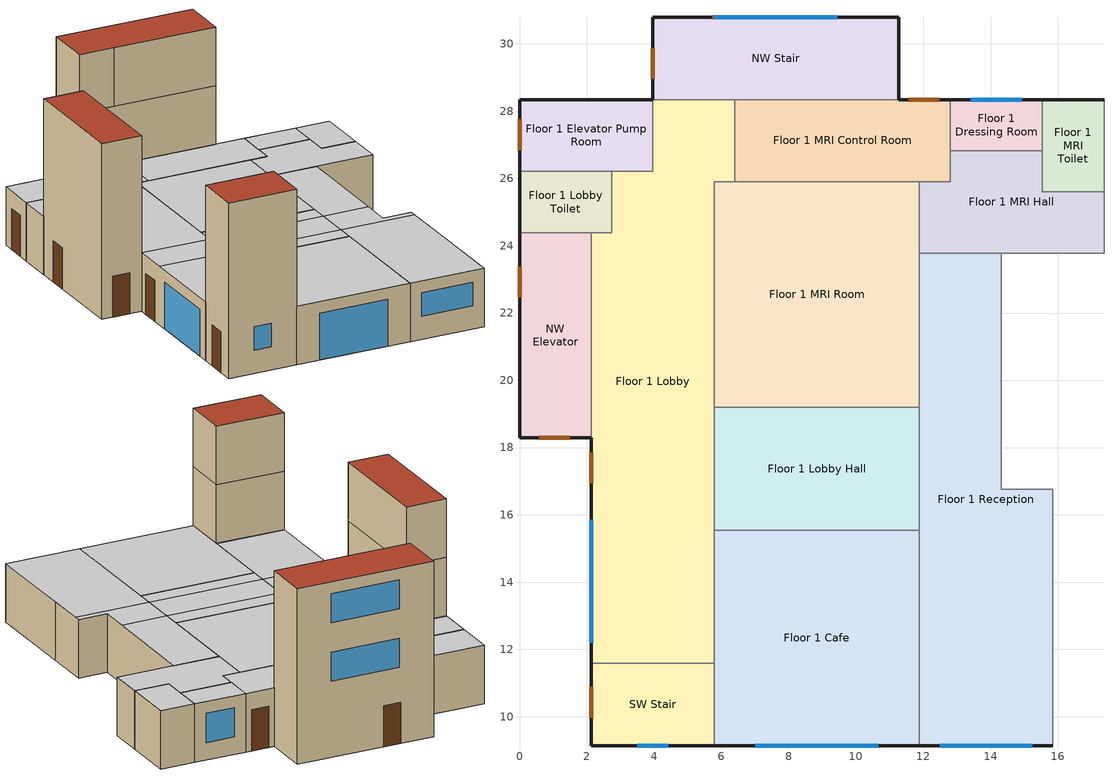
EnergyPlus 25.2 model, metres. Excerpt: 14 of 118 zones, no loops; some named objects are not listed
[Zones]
Floor 1 Cafe
 floor ground (Floor1CafeSlab_Ffactor): 11.89,9.14 5.79,9.14 5.79,15.54 11.89,15.54 z0
 wall outside (nonres_ext_wall_grd): 5.79,9.14 11.89,9.14 z0:3.05
 wall to Floor 1 Lobby Hall (int_wall): 11.89,15.54 5.79,15.54 z0:3.05
 wall to Floor 1 Lobby (int_wall): 5.79,15.54 5.79,11.58 z0:3.05
 wall to Floor 1 Reception (int_wall): 11.89,9.14 11.89,15.54 z0:3.05
 wall to SW Stair (int_wall): 5.79,11.58 5.79,9.14 z0:3.05
 window (NonresWindow_U_0.248_SHGC_South_0.21): 7.01,9.14 10.67,9.14 z0.03:2.46
 ceiling to Floor 2 Reception (int_slab_ceiling): 5.79,9.14 11.89,9.14 11.89,15.54 5.79,15.54 z3.05
Floor 1 Dressing Room
 floor ground (Floor1DressingRoomSlab_Ffactor): 15.54,28.35 15.54,26.82 12.8,26.82 12.8,28.35 z0
 wall outside (nonres_ext_wall_grd): 15.54,28.35 12.8,28.35 z0:3.05
 wall to Floor 1 MRI Toilet (int_wall): 15.54,26.82 15.54,28.35 z0:3.05
 wall to Floor 1 MRI Control Room (int_wall): 12.8,28.35 12.8,26.82 z0:3.05
 wall to Floor 1 MRI Hall (int_wall): 12.8,26.82 15.54,26.82 z0:3.05
 window (NonresWindow_U_0.248_SHGC_North_0.21): 14.94,28.35 13.41,28.35 z0.91:2.44
 ceiling to Floor 2 Work (int_slab_ceiling): 15.54,26.82 15.54,28.35 12.8,28.35 12.8,26.82 z3.05
Floor 1 Elevator Pump Room
 floor ground (Floor1ElevatorPumpRoomSlab_Ffactor): 0,26.21 0,28.35 3.96,28.35 3.96,26.21 z0
 wall outside (nonres_ext_wall_grd): 3.96,28.35 0,28.35 0,26.21 z0:3.05
 wall to Floor 1 Lobby Toilet (int_wall): 0,26.21 2.74,26.21 z0:3.05
 wall to Floor 1 Lobby (int_wall): 2.74,26.21 3.96,26.21 3.96,28.35 z0:3.05
 door (Swinging Door_con): 0,27.76 0,26.84 z0:2.13
 ceiling to Floor 2 Janitor (int_slab_ceiling): 0,26.21 2.74,26.21 2.74,28.35 0,28.35 z3.05
 ceiling to Floor 2 Work (int_slab_ceiling): 3.96,28.35 2.74,28.35 2.74,26.21 3.96,26.21 z3.05
Floor 1 Lobby
 floor ground (Floor1LobbySlab_Ffactor): 5.79,11.58 2.13,11.58 2.13,24.38 2.74,24.38 2.74,26.21 3.96,26.21 3.96,28.35 6.4,28.35 6.4,25.91 5.79,25.91 z0
 wall outside (nonres_ext_wall_grd): 2.13,18.29 2.13,11.58 z0:3.05
 wall to NW Stair (int_wall): 6.4,28.35 3.96,28.35 z0:3.05
 wall to NW Elevator (int_wall): 2.13,24.38 2.13,18.29 z0:3.05
 wall to Floor 1 Lobby Toilet (int_wall): 2.74,26.21 2.74,24.38 2.13,24.38 z0:3.05
 wall to SW Stair (int_wall): 2.13,11.58 5.79,11.58 z0:3.05
 wall to Floor 1 MRI Control Room (int_wall): 6.4,25.91 6.4,28.35 z0:3.05
 wall to Floor 1 MRI Room (int_wall): 5.79,19.2 5.79,25.91 6.4,25.91 z0:3.05
 wall to Floor 1 Lobby Hall (int_wall): 5.79,15.54 5.79,19.2 z0:3.05
 window (NonresWindow_U_0.248_SHGC_West_0.21): 2.13,15.85 2.13,12.19 z0.03:2.46
 door (Swinging Door_con): 2.13,17.85 2.13,16.93 z0:2.13
 ceiling to Floor 2 Work Hall (int_slab_ceiling): 2.13,18.29 2.13,16.46 5.79,16.46 5.79,18.29 z3.05
 ceiling to Floor 2 Work (int_slab_ceiling): 2.13,24.38 2.13,18.29 5.79,18.29 5.79,25.91 6.4,25.91 6.4,28.35 3.96,28.35 3.96,26.21 2.74,26.21 2.74,24.38 z3.05
 ceiling to Floor 2 Reception (int_slab_ceiling): 5.79,16.46 2.13,16.46 2.13,11.58 5.79,11.58 z3.05
Floor 1 Lobby Hall
 floor adiabatic (Floor1LobbyHallSlab_Ffactor): 11.89,19.2 11.89,15.54 5.79,15.54 5.79,19.2 z0
 wall to Floor 1 Reception (int_wall): 11.89,15.54 11.89,19.2 z0:3.05
 wall to Floor 1 MRI Room (int_wall): 11.89,19.2 5.79,19.2 z0:3.05
 ceiling to Floor 2 Work Hall (int_slab_ceiling): 5.79,18.29 5.79,16.46 11.89,16.46 11.89,18.29 z3.05
 ceiling to Floor 2 Work (int_slab_ceiling): 5.79,19.2 5.79,18.29 11.89,18.29 11.89,19.2 z3.05
 ceiling to Floor 2 Reception (int_slab_ceiling): 11.89,15.54 11.89,16.46 5.79,16.46 5.79,15.54 z3.05
Floor 1 Lobby Toilet
 floor ground (Floor1LobbyToiletSlab_Ffactor): 2.74,26.21 2.74,24.38 0,24.38 0,26.21 z0
 wall outside (nonres_ext_wall_grd): 0,26.21 0,24.38 z0:3.05
 wall to NW Elevator (int_wall): 0,24.38 2.13,24.38 z0:3.05
 ceiling to Floor 2 Work Toilet (int_slab_ceiling): 2.74,24.38 2.74,26.21 0,26.21 0,24.38 z3.05
Floor 1 MRI Control Room
 floor ground (Floor1MRIControlRoomSlab_Ffactor): 6.4,25.91 6.4,28.35 12.8,28.35 12.8,25.91 z0
 wall outside (nonres_ext_wall_grd): 12.8,28.35 11.28,28.35 z0:3.05
 wall to Floor 1 MRI Room (int_wall): 6.4,25.91 11.89,25.91 z0:3.05
 wall to Floor 1 MRI Hall (int_wall): 11.89,25.91 12.8,25.91 12.8,26.82 z0:3.05
 wall to NW Stair (int_wall): 11.28,28.35 6.4,28.35 z0:3.05
 door (Swinging Door_con): 12.48,28.35 11.57,28.35 z0:2.13
 ceiling to Floor 2 Work (int_slab_ceiling): 6.4,25.91 12.8,25.91 12.8,28.35 6.4,28.35 z3.05
Floor 1 MRI Hall
 floor adiabatic (Floor1MRIHallSlab_Ffactor): 11.89,23.77 11.89,25.91 12.8,25.91 12.8,26.82 15.54,26.82 15.54,25.6 17.37,25.6 17.37,23.77 z0
 wall to Floor 1 Procedure Room (int_wall): 17.37,23.77 17.37,25.6 z0:3.05
 wall to Floor 1 Reception (int_wall): 11.89,23.77 14.33,23.77 z0:3.05
 wall to Floor 1 MRI Room (int_wall): 11.89,25.91 11.89,23.77 z0:3.05
 wall to Floor 1 MRI Toilet (int_wall): 17.37,25.6 15.54,25.6 15.54,26.82 z0:3.05
 wall to Floor 1 Office (int_wall): 14.33,23.77 17.37,23.77 z0:3.05
 ceiling to Floor 2 Work (int_slab_ceiling): 11.89,25.91 11.89,23.77 17.37,23.77 17.37,25.6 15.54,25.6 15.54,26.82 12.8,26.82 12.8,25.91 z3.05
Floor 1 MRI Room
 floor adiabatic (Floor1MRIRoomSlab_Ffactor): 11.89,19.2 5.79,19.2 5.79,25.91 11.89,25.91 z0
 wall to Floor 1 Reception (int_wall): 11.89,19.2 11.89,23.77 z0:3.05
 ceiling to Floor 2 Work (int_slab_ceiling): 5.79,19.2 11.89,19.2 11.89,25.91 5.79,25.91 z3.05
Floor 1 MRI Toilet
 floor ground (Floor1MRIToiletSlab_Ffactor): 17.37,25.6 15.54,25.6 15.54,28.35 17.37,28.35 z0
 wall outside (nonres_ext_wall_grd): 17.37,28.35 15.54,28.35 z0:3.05
 wall to Floor 1 Procedure Room (int_wall): 17.37,25.6 17.37,28.35 z0:3.05
 ceiling to Floor 2 Work (int_slab_ceiling): 15.54,25.6 17.37,25.6 17.37,28.35 15.54,28.35 z3.05
Floor 1 Reception
 floor ground (Floor1ReceptionSlab_Ffactor): 11.89,23.77 14.33,23.77 14.33,16.76 15.85,16.76 15.85,9.14 11.89,9.14 z0
 wall outside (nonres_ext_wall_grd): 11.89,9.14 15.85,9.14 z0:3.05
 wall to Floor 1 Office (int_wall): 15.85,16.76 14.33,16.76 14.33,23.77 z0:3.05
 wall to Floor 1 Scheduling (int_wall): 15.85,9.14 15.85,14.33 z0:3.05
 wall to Floor 1 Reception Hall (int_wall): 15.85,14.33 15.85,16.76 z0:3.05
 window (NonresWindow_U_0.248_SHGC_South_0.21): 12.5,9.14 15.24,9.14 z1.22:2.44
 ceiling to Floor 2 Work Hall (int_slab_ceiling): 11.89,18.29 11.89,16.46 15.85,16.46 15.85,16.76 14.33,16.76 14.33,18.29 z3.05
 ceiling to Floor 2 Work (int_slab_ceiling): 11.89,18.29 14.33,18.29 14.33,23.77 11.89,23.77 z3.05
 ceiling to Floor 2 Reception (int_slab_ceiling): 15.85,16.46 11.89,16.46 11.89,9.14 15.85,9.14 z3.05
NW Elevator
 floor ground (NWElevatorSlab_Ffactor): 2.13,18.29 0,18.29 0,24.38 2.13,24.38 z0
 wall outside (nonres_ext_wall_grd): 0,24.38 0,18.29 2.13,18.29 z0:9.14
 wall to Floor 3 Elevator Hall (int_wall): 2.13,18.29 2.13,24.38 z6.1:9.14
 wall to Floor 2 Work Toilet (int_wall): 2.13,24.38 0,24.38 z3.05:6.1
 wall to Floor 2 Work (int_wall): 2.13,18.29 2.13,24.38 z3.05:6.1
 wall to Floor 3 Office Toilet (int_wall): 2.13,24.38 0,24.38 z6.1:9.14
 door (Swinging Door_con): 0.58,18.29 1.5,18.29 / 0,23.38 0,22.47 z0:2.13
 roof outside (nonres_roof): 0,18.29 2.13,18.29 2.13,24.38 0,24.38 z9.14
NW Stair
 floor ground (NWStairSlab_Ffactor): 3.96,30.78 11.28,30.78 11.28,28.35 3.96,28.35 z0
 wall outside (nonres_ext_wall_grd): 11.28,28.35 11.28,30.78 3.96,30.78 3.96,28.35 z0:9.14
 wall to Floor 3 Elevator Hall (int_wall): 3.96,28.35 5.79,28.35 z6.1:9.14
 wall to Floor 2 Work (int_wall): 3.96,28.35 11.28,28.35 z3.05:6.1
 wall to Floor 3 Office (int_wall): 5.79,28.35 11.28,28.35 z6.1:9.14
 window (NonresWindow_U_0.248_SHGC_North_0.21): 9.45,30.78 5.79,30.78 z3.96:5.49; 9.45,30.78 5.79,30.78 z7.01:8.53
 door (Swinging Door_con): 3.96,29.87 3.96,28.96 / 6.64,30.78 5.72,30.78 z0:2.13
 roof outside (nonres_roof): 11.28,30.78 3.96,30.78 3.96,28.35 11.28,28.35 z9.14
SW Stair
 floor ground (SWStairSlab_Ffactor): 2.13,11.58 5.79,11.58 5.79,9.14 2.13,9.14 z0
 wall outside (nonres_ext_wall_grd): 2.13,11.58 2.13,9.14 5.79,9.14 z0:9.14
 wall to Floor 3 Undeveloped 2 (int_wall): 5.79,9.14 5.79,11.58 2.13,11.58 z6.1:9.14
 wall to Floor 2 Reception (int_wall): 5.79,9.14 5.79,11.58 2.13,11.58 z3.05:6.1
 window (NonresWindow_U_0.248_SHGC_South_0.21): 3.51,9.14 4.42,9.14 z1.22:2.44
 door (Swinging Door_con): 2.13,10.89 2.13,9.97 z0:2.13
 roof outside (nonres_roof): 2.13,11.58 2.13,9.14 5.79,9.14 5.79,11.58 z9.14
[Building]
OutPatientHealthCare: North Axis {deg}=0; Terrain=City; Loads Convergence Tolerance Value {W}=0.04; Temperature Convergence Tolerance Value {deltaC}=0.2; Solar Distribution=FullInteriorAndExterior; Maximum Number of Warmup Days=50; Minimum Number of Warmup Days=6
[Site:Location]
Site:Location=Albuquerque.Intl.Sunport_NM_USA WMO=723650; Latitude {N+ S-}=35.04; Longitude {W- E+}=-106.62; Time Zone Relative to GMT {GMT+/-}=-7; Elevation {m}=1620
[SizingPeriod:DesignDay] Day of Month=21; Dry-Bulb Temperature Range Modifier Type=DefaultMultipliers; Humidity Condition Type=Wetbulb; Barometric Pressure {Pa}=83318; Rain {Yes/No}=No; Snow on ground {Yes/No}=No; Daylight Savings Time Indicator=No
Name | Month | Day Type | Maximum Dry-Bulb Temperature {C} | Daily Dry-Bulb Temperature Range {C} | Wetbulb at Maximum Dry-Bulb {C} | Wind Speed {m/s} design conditions vs. traditional 6.71 m/s (15 mph) | Wind Direction {Degrees; N=0, S=180} | Solar Model Indicator | Clearness {0.0 to 1.1} | Wind Speed {m/s} design conditions vs. traditional 3.35 m/s (7mph) | ASHRAE Clear Sky Optical Depth for Beam Irradiance (taub) | ASHRAE Clear Sky Optical Depth for Diffuse Irradiance (taud)
Albuquerque.Intl.Sunport_NM_USA Ann Htg 99.6% Condns DB | 12 | WinterDesignDay | -7.9 | 0 | -7.9 | 3.2 | 0 | ASHRAEClearSky | 0
Albuquerque.Intl.Sunport_NM_USA Ann Clg .4% Condns DB=>MWB | 7 | SummerDesignDay | 35.1 | 13.5 | 15.7 |  | 220 | ASHRAETau |  | 4.4 | 0.463 | 1.887
[Site:WaterMainsTemperature]
Calculation Method=Correlation; Annual average outdoor air temperature {C}=13.6333; Maximum difference in monthly average outdoor air temperatures {C}=23.5
[Site:GroundTemperature:FCfactorMethod]
January Ground Temperature {C}=13.7; February Ground Temperature {C}=7; March Ground Temperature {C}=2.1; April Ground Temperature {C}=2.6; May Ground Temperature {C}=4.3; June Ground Temperature {C}=8.8; July Ground Temperature {C}=13.9; August Ground Temperature {C}=17.8; September Ground Temperature {C}=23.2; October Ground Temperature {C}=25.6; November Ground Temperature {C}=24.1; December Ground Temperature {C}=20.5
[Material:NoMass]
Opaque Door panel_con: MediumRough, 0.475973, 0.9, 0.7, 0.7
CP02 CARPET PAD: VeryRough, 0.21648, 0.9, 0.7, 0.8
Nonres_Roof_Insulation: MediumSmooth, 5.30668, 0.9, 0.7, 0.7
Nonres_Exterior_Wall_Insulation_grd: MediumSmooth, 1.48827, 0.9, 0.7, 0.7
[Construction]
Swinging Door_con: Opaque Door panel_con
InteriorFurnishings: Std Wood 6inch
int_wall: G01 13mm gypsum board, G01 13mm gypsum board
int_slab_ceiling: CP02 CARPET PAD, 100mm Normalweight concrete floor
nonres_roof: F13 Built-up roofing, Nonres_Roof_Insulation, F08 Metal surface
nonres_ext_wall_grd: F07 25mm stucco, G01 16mm gypsum board, Nonres_Exterior_Wall_Insulation_grd, G01 16mm gypsum board
NonresWindow_U_0.248_SHGC_South_0.21: Glazing Layer South
NonresWindow_U_0.248_SHGC_North_0.21: Glazing Layer North
NonresWindow_U_0.248_SHGC_West_0.21: Glazing Layer West
[Material]
Name | Roughness | Thickness {m} | Conductivity {W/m-K} | Density {kg/m3} | Specific Heat {J/kg-K} | Thermal Absorptance | Solar Absorptance | Visible Absorptance | Absorptance:Thermal | Absorptance:Solar | Absorptance:Visible
Std Wood 6inch | MediumSmooth | 0.15 | 0.12 | 540 | 1210 | 0.9 | 0.7 | 0.7
F07 25mm stucco | Smooth | 0.0254 | 0.72 | 1856 | 840 | 0.9 | 0.7 | 0.7
F08 Metal surface | Smooth | 0.0008 | 45.28 | 7824 | 500
F13 Built-up roofing | Rough | 0.0095 | 0.16 | 1120 | 1460 |  |  |  | 0.9 | 0.7
G01 13mm gypsum board | Smooth | 0.0127 | 0.16 | 800 | 1090 |  |  |  | 0.9 | 0.7 | 0.5
G01 16mm gypsum board | MediumSmooth | 0.0159 | 0.16 | 800 | 1090
100mm Normalweight concrete floor | MediumRough | 0.1016 | 2.31 | 2322 | 832
[WindowMaterial:SimpleGlazingSystem] U-Factor {W/m2-K}=1.40821; Solar Heat Gain Coefficient=0.21; Visible Transmittance=0.29
Glazing Layer South; Glazing Layer North; Glazing Layer West
[Construction:FfactorGroundFloor] F-Factor {W/m-K}=0.90012
Name | Area {m2} | PerimeterExposed {m}
Floor1CafeSlab_Ffactor | 39.0193 | 6.096
Floor1DressingRoomSlab_Ffactor | 4.18064 | 2.7432
Floor1ElevatorPumpRoomSlab_Ffactor | 8.45418 | 6.096
Floor1LobbySlab_Ffactor | 57.7857 | 6.7056
Floor1LobbyHallSlab_Ffactor | 22.2967 | 0
Floor1LobbyToiletSlab_Ffactor; Floor1MRIToiletSlab_Ffactor | 5.01676 | 1.8288
Floor1MRIControlRoomSlab_Ffactor | 15.6077 | 1.524
Floor1MRIHallSlab_Ffactor | 13.6567 | 0
Floor1MRIRoomSlab_Ffactor | 40.8773 | 0
Floor1ReceptionSlab_Ffactor | 47.2876 | 3.9624
NWElevatorSlab_Ffactor | 13.0064 | 8.2296
NWStairSlab_Ffactor | 17.8374 | 12.192
SWStairSlab_Ffactor | 8.91869 | 6.096
[Generator:PVWatts]
PV_module: PVWatts Version=5; DC System Capacity {W}=24568; Module Type=Premium; Array Type=FixedOpenRack; System Losses=0.113; Array Geometry Type=TiltAzimuth; Tilt Angle {deg}=0; Azimuth Angle {deg}=180
[ElectricLoadCenter:Generators]
PV_Generator: Generator 1=PV_module; Generator 1 Rated Electric Power Output {W}=24568; Generator 1 Availability Schedule=PV_SCH
[ElectricLoadCenter:Inverter:PVWatts]
PV_Inverter: DC to AC Size Ratio=1.2; Inverter Efficiency=0.96
[ElectricLoadCenter:Distribution]
Generator: Generator List=PV_Generator; Generator Operation Scheme Type=Baseload; Electrical Buss Type=DirectCurrentWithInverter; Inverter=PV_Inverter
[Zone] Type=1; Multiplier=1; Ceiling Height {m}=-9999; Floor Area {m2}=autocalculate; Part of Total Floor Area=Yes
Name | Volume {m3}
Floor 1 Cafe; NW Elevator | 118.9308
Floor 1 Dressing Room | 12.7426
Floor 1 Elevator Pump Room | 25.7683
Floor 1 Lobby | 176.1308
Floor 1 Lobby Hall | 67.9604
Floor 1 Lobby Toilet; Floor 1 MRI Toilet | 15.2911
Floor 1 MRI Control Room | 47.5723
Floor 1 MRI Hall | 41.6258
Floor 1 MRI Room | 124.5941
Floor 1 Reception | 144.1327
NW Stair | 163.105
SW Stair | 81.5525
[InternalMass] Construction=InteriorFurnishings
Name | Zone or ZoneList | Surface Area {m2}
Floor 1 Cafe_InternalMass_1 | Floor 1 Cafe | 78.0386
Floor 1 Dressing Room_InternalMass_1 | Floor 1 Dressing Room | 8.3613
Floor 1 Elevator Pump Room_InternalMass_1 | Floor 1 Elevator Pump Room | 16.9084
Floor 1 Lobby_InternalMass_1 | Floor 1 Lobby | 115.5714
Floor 1 Lobby Hall_InternalMass_1 | Floor 1 Lobby Hall | 44.5935
Floor 1 Lobby Toilet_InternalMass_1 | Floor 1 Lobby Toilet | 10.0335
Floor 1 MRI Control Room_InternalMass_1 | Floor 1 MRI Control Room | 31.2154
Floor 1 MRI Hall_InternalMass_1 | Floor 1 MRI Hall | 27.3135
Floor 1 MRI Room_InternalMass_1 | Floor 1 MRI Room | 81.7547
Floor 1 MRI Toilet_InternalMass_1 | Floor 1 MRI Toilet | 10.0335
Floor 1 Reception_InternalMass_1 | Floor 1 Reception | 94.5753
NW Elevator_InternalMass_1 | NW Elevator | 26.0129
NW Stair_InternalMass_1 | NW Stair | 35.6748
SW Stair_InternalMass_1 | SW Stair | 17.8374
[People] Fraction Radiant=0.3; Sensible Heat Fraction=AUTOCALCULATE; Activity Level Schedule=ACTIVITY_SCH; Enable ASHRAE 55 Comfort Warnings=No; Mean Radiant Temperature Calculation Type=EnclosureAveraged; Work Efficiency Schedule=WORK_EFF_SCH; Clothing Insulation Calculation Method=ClothingInsulationSchedule; Clothing Insulation Schedule=CLOTHING_SCH; Air Velocity Schedule=AIR_VELO_SCH; Thermal Comfort Model 1 Type=FANGER
Name | Zone or ZoneList or Space or SpaceList | Number of People Schedule | Number of People Calculation Method | People per Floor Area {person/m2} | Number of People
Floor 1 Cafe People | Floor 1 Cafe | BLDG_OCC_SCH | People/Area | 1.0765
Floor 1 Dressing Room People | Floor 1 Dressing Room | OFFICE_OCC_w_SB_SCH | People/Area | 0.0538248
Floor 1 Lobby People | Floor 1 Lobby | BLDG_OCC_SCH | People/Area | 0.10765
Floor 1 MRI Control Room People | Floor 1 MRI Control Room | BLDG_OCC_SCH | People/Area | 0.215299
Floor 1 MRI Room People | Floor 1 MRI Room | BLDG_OCC_SCH | People/Area | 0.215299
Floor 1 Reception People | Floor 1 Reception | BLDG_OCC_SCH | People/Area | 0.322949
Floor 1 Elevator Pump Room People | Floor 1 Elevator Pump Room | BLDG_OCC_SCH | People |  | 0.1365
Floor 1 Lobby Hall People | Floor 1 Lobby Hall | BLDG_OCC_SCH | People |  | 1.2
Floor 1 Lobby Toilet People | Floor 1 Lobby Toilet | BLDG_OCC_SCH | People |  | 0.27
Floor 1 MRI Hall People | Floor 1 MRI Hall | BLDG_OCC_SCH | People |  | 0.735
Floor 1 MRI Toilet People | Floor 1 MRI Toilet | BLDG_OCC_SCH | People |  | 0.27
[PEOPLE] Number of People Schedule=BLDG_OCC_SCH; Number of People Calculation Method=People; Fraction Radiant=0.3; Sensible Heat Fraction=AUTOCALCULATE; Activity Level Schedule=ACTIVITY_SCH; Carbon Dioxide Generation Rate {m3/s-W}=3.82e-08; Enable ASHRAE 55 Comfort Warnings=No; Mean Radiant Temperature Calculation Type=EnclosureAveraged; Work Efficiency Schedule=WORK_EFF_SCH; Clothing Insulation Calculation Method=ClothingInsulationSchedule; Clothing Insulation Calculation Method Schedule=AIR_VELO_SCH; Clothing Insulation Schedule=FANGER
Name | Zone or ZoneList or Space or SpaceList | Number of People
NW Elevator People | NW Elevator | 0.21
NW Stair People | NW Stair | 0.96
SW Stair People | SW Stair | 0.48
[Lights] Design Level Calculation Method=Watts/Area; Return Air Fraction=0; Fraction Radiant=0.7; Fraction Visible=0.2; Fraction Replaceable=1; Return Air Fraction Calculated from Plenum Temperature=No
Name | Zone or ZoneList or Space or SpaceList | Schedule | Watts per Zone Floor Area {W/m2}
Floor 1 Cafe_Lights | Floor 1 Cafe | ltg_sch_dining | 3.68125
Floor 1 Dressing Room_Lights | Floor 1 Dressing Room | ltg_sch_office | 7.46477
Floor 1 Elevator Pump Room_Lights | Floor 1 Elevator Pump Room | ltg_sch_exam | 13.6002
Floor 1 Lobby_Lights | Floor 1 Lobby | ltg_sch_lobby | 8.180564
Floor 1 Lobby Hall_Lights | Floor 1 Lobby Hall | ltg_sch_corridor | 7.19909
Floor 1 Lobby Toilet_Lights | Floor 1 Lobby Toilet | ltg_sch_toilet | 7.56703
Floor 1 MRI Control Room_Lights | Floor 1 MRI Control Room | ltg_sch_radiology | 9.61217
Floor 1 MRI Hall_Lights | Floor 1 MRI Hall | ltg_sch_corridor | 7.19909
Floor 1 MRI Room_Lights | Floor 1 MRI Room | ltg_sch_radiology | 9.61217
Floor 1 MRI Toilet_Lights | Floor 1 MRI Toilet | ltg_sch_toilet | 7.56703
Floor 1 Reception_Lights | Floor 1 Reception | ltg_sch_reception | 8.180564
NW Elevator_Lights | NW Elevator | ltg_sch_corridor | 7.19909
NW Stair_Lights | NW Stair | ltg_sch_corridor | 7.19909
SW Stair_Lights | SW Stair | ltg_sch_corridor | 7.19909
[ElectricEquipment] Design Level Calculation Method=EquipmentLevel; Fraction Latent=0
Name | Zone or ZoneList or Space or SpaceList | Schedule | Design Level {W} | Fraction Radiant | Fraction Lost
Floor 1 Cafe_PlugMisc_Equip | Floor 1 Cafe | BLDG_EQUIP_SCH | 419.8474 | 0.5 | 0
Floor 1 Dressing Room_PlugMisc_Equip | Floor 1 Dressing Room | BLDG_EQUIP_SCH | 49.4987 | 0.5 | 0
Floor 1 Elevator Pump Room_Elevators_Equip | Floor 1 Elevator Pump Room | BLDG_ELEVATORS | 7453.34 | 0.1 | 0.9
Elevators_Lights_Fan | Floor 1 Elevator Pump Room | ELEV_LIGHT_FAN_SCH_ADD_DF | 157.97 | 0.1 | 0.9
Floor 1 Lobby_PlugMisc_Equip | Floor 1 Lobby | BLDG_EQUIP_SCH | 684.1826 | 0.5 | 0
Floor 1 Lobby Hall_PlugMisc_Equip | Floor 1 Lobby Hall | BLDG_EQUIP_SCH | 96.0989 | 0.5 | 0
Floor 1 Lobby Toilet_PlugMisc_Equip | Floor 1 Lobby Toilet | BLDG_EQUIP_SCH | 21.6223 | 0.5 | 0
Floor 1 MRI Control Room_PlugMisc_Equip | Floor 1 MRI Control Room | BLDG_EQUIP_SCH | 1680.01 | 0.5 | 0
Floor 1 MRI Hall_PlugMisc_Equip | Floor 1 MRI Hall | BLDG_EQUIP_SCH | 58.8606 | 0.5 | 0
Floor 1 MRI Room_PlugMisc_Equip | Floor 1 MRI Room | BLDG_EQUIP_SCH | 4400.04 | 0.5 | 0
Floor 1 MRI Toilet_PlugMisc_Equip | Floor 1 MRI Toilet | BLDG_EQUIP_SCH | 21.6223 | 0.5 | 0
Floor 1 Reception_PlugMisc_Equip | Floor 1 Reception | BLDG_EQUIP_SCH | 559.8857 | 0.5 | 0
NW Elevator_PlugMisc_Equip | NW Elevator | BLDG_EQUIP_SCH | 56.0577 | 0.5 | 0
NW Stair_PlugMisc_Equip | NW Stair | BLDG_EQUIP_SCH | 76.8791 | 0.5 | 0
SW Stair_PlugMisc_Equip | SW Stair | BLDG_EQUIP_SCH | 38.4396 | 0.5 | 0
[Exterior:Lights] Control Option=AstronomicalClock
Name | Schedule | Design Level {W}
Exterior_Lights_a | Exterior_lighting_schedule_a | 180.55
Exterior_Lights_b | Exterior_lighting_schedule_b_2016 | 1040.09
Exterior_Lights_c | Exterior_lighting_schedule_c_2016 | 2850.15
[ZoneInfiltration:DesignFlowRate] Schedule=INFIL_SCH; Design Flow Rate Calculation Method=Flow/ExteriorWallArea; Flow per Exterior Surface Area {m3/s-m2}=0.000569572; Constant Term Coefficient=0; Temperature Term Coefficient=0; Velocity Term Coefficient=0.224; Velocity Squared Term Coefficient=0
Name | Zone or ZoneList
Floor 1 Cafe_Infiltration | Floor 1 Cafe
Floor 1 Dressing Room_Infiltration | Floor 1 Dressing Room
Floor 1 Elevator Pump Room_Infiltration | Floor 1 Elevator Pump Room
Floor 1 Lobby_Infiltration | Floor 1 Lobby
Floor 1 Lobby Toilet_Infiltration | Floor 1 Lobby Toilet
Floor 1 MRI Toilet_Infiltration | Floor 1 MRI Toilet
Floor 1 Reception_Infiltration | Floor 1 Reception
NW Elevator_Infiltration | NW Elevator
NW Stair_Infiltration | NW Stair
SW Stair_Infiltration | SW Stair
[HVACTemplate:Zone:VRF] Template VRF System Name (F2)=VRF_System_1; Rated Total Heating Capacity Sizing Ratio (F6)=1; Cooling Supply Air Flow Rate (F7)=Autosize; No Cooling Supply Air Flow Rate (F8)=Autosize; Heating Supply Air Flow Rate (F9)=Autosize; No Heating Supply Air Flow Rate (F10)=Autosize; Cooling Outdoor Air Flow Rate (F11)=Autosize; Heating Outdoor Air Flow Rate (F12)=Autosize; No Load Outdoor Air Flow Rate (F13)=Autosize; Supply Air Fan Placement (F22)=DrawThrough; Supply Fan Total Efficiency (F23)=0.7; Supply Fan Delta Pressure (F24)=300; Supply Fan Motor Efficiency (F25)=0.9; Cooling Coil Type (F26)=VariableRefrigerantFlowDX; Cooling Coil Gross Rated Total Capacity (F28)=Autosize; Cooling Coil Gross Rated Sensible Heat Ratio (F29)=Autosize; Heat Pump Heating Coil Type (F30)=VariableRefrigerantFlowDX; Heat Pump Heating Coil Gross Rated Capacity (F32)=Autosize; Zone Terminal Unit On Parasitic Electric Energy Use (F33)=30; Zone Terminal Unit Off Parasitic Electric Energy Use (F34)=20; Zone Cooling Design Supply Air Temperature Input Method (F36)=SupplyAirTemperature; Zone Cooling Design Supply Air Temperature (F37)=12.8; Zone Heating Design Supply Air Temperature Input Method (F39)=SupplyAirTemperature; Zone Heating Design Supply Air Temperature (F40)=50
Name | Template Thermostat Name (F3)
Floor 1 Cafe | Thermostat_Floor 1 Cafe
Floor 1 Dressing Room | Thermostat_Floor 1 Dressing Room
Floor 1 Lobby | Thermostat_Floor 1 Lobby
Floor 1 Lobby Hall | Thermostat_Floor 1 Lobby Hall
Floor 1 Lobby Toilet | Thermostat_Floor 1 Lobby Toilet
Floor 1 MRI Control Room | Thermostat_Floor 1 MRI Control Room
Floor 1 MRI Hall | Thermostat_Floor 1 MRI Hall
Floor 1 MRI Room | Thermostat_Floor 1 MRI Room
Floor 1 MRI Toilet | Thermostat_Floor 1 MRI Toilet
Floor 1 Reception | Thermostat_Floor 1 Reception
NW Elevator | Thermostat_NW Elevator
[HVACTemplate:Thermostat] Constant Heating Setpoint {C}=20; Constant Cooling Setpoint {C}=24
Thermostat_Floor 1 Anesthesia; Thermostat_Floor 1 Bio Haz; Thermostat_Floor 1 Cafe; Thermostat_Floor 1 Clean; Thermostat_Floor 1 Clean Work; Thermostat_Floor 1 Dictation; Thermostat_Floor 1 Dressing Room; Thermostat_Floor 1 Electrical Room; Thermostat_Floor 1 Humid; Thermostat_Floor 1 IT Hall; Thermostat_Floor 1 IT Room; Thermostat_Floor 1 Lobby; Thermostat_Floor 1 Lobby Hall; Thermostat_Floor 1 Lobby Toilet; Thermostat_Floor 1 Locker Room; Thermostat_Floor 1 Locker Room Hall; Thermostat_Floor 1 Lounge; Thermostat_Floor 1 Med Gas; Thermostat_Floor 1 MRI Control Room; Thermostat_Floor 1 MRI Hall; Thermostat_Floor 1 MRI Room; Thermostat_Floor 1 MRI Toilet; Thermostat_Floor 1 Nourishment; Thermostat_Floor 1 Nurse Hall; Thermostat_Floor 1 Nurse Janitor; Thermostat_Floor 1 Nurse Station; Thermostat_Floor 1 Nurse Toilet; Thermostat_Floor 1 Office; Thermostat_Floor 1 Operating Room 1; Thermostat_Floor 1 Operating Room 2; Thermostat_Floor 1 Operating Room 3; Thermostat_Floor 1 PACU; Thermostat_Floor 1 Procedure Room; Thermostat_Floor 1 Reception; Thermostat_Floor 1 Reception Hall; Thermostat_Floor 1 Recovery Room; Thermostat_Floor 1 Scheduling; Thermostat_Floor 1 Scrub; Thermostat_Floor 1 Soil; Thermostat_Floor 1 Soil Hold; Thermostat_Floor 1 Soil Work; Thermostat_Floor 1 Step Down; Thermostat_Floor 1 Sterile Hall; Thermostat_Floor 1 Sterile Storage; Thermostat_Floor 1 Storage; Thermostat_Floor 1 Utility Hall; Thermostat_Floor 1 Utility Janitor; Thermostat_Floor 1 Utility Room; Thermostat_Floor 1 Vestibule; Thermostat_Floor 2 Conference; Thermostat_Floor 2 Conference Toilet; Thermostat_Floor 2 Dictation; Thermostat_Floor 2 Exam 1; Thermostat_Floor 2 Exam 2; Thermostat_Floor 2 Exam 3; Thermostat_Floor 2 Exam 4; Thermostat_Floor 2 Exam 5; Thermostat_Floor 2 Exam 6; Thermostat_Floor 2 Exam 7; Thermostat_Floor 2 Exam 8; Thermostat_Floor 2 Exam 9; Thermostat_Floor 2 Exam Hall 1; Thermostat_Floor 2 Exam Hall 2; Thermostat_Floor 2 Exam Hall 3; Thermostat_Floor 2 Exam Hall 4; Thermostat_Floor 2 Exam Hall 5; Thermostat_Floor 2 Exam Hall 6; Thermostat_Floor 2 Janitor; Thermostat_Floor 2 Lounge; Thermostat_Floor 2 Nurse Station 1; Thermostat_Floor 2 Nurse Station 2; Thermostat_Floor 2 Office; Thermostat_Floor 2 Office Hall; Thermostat_Floor 2 Reception; Thermostat_Floor 2 Reception Hall; Thermostat_Floor 2 Reception Toilet; Thermostat_Floor 2 Scheduling 1; Thermostat_Floor 2 Scheduling 2; Thermostat_Floor 2 Storage 1; Thermostat_Floor 2 Storage 2; Thermostat_Floor 2 Storage 3; Thermostat_Floor 2 Utility; Thermostat_Floor 2 Work; Thermostat_Floor 2 Work Hall; Thermostat_Floor 2 Work Toilet; Thermostat_Floor 3 Dressing Room; Thermostat_Floor 3 Elevator Hall; Thermostat_Floor 3 Humid; Thermostat_Floor 3 Janitor; Thermostat_Floor 3 Locker; Thermostat_Floor 3 Lounge; Thermostat_Floor 3 Lounge Toilet; Thermostat_Floor 3 Office; Thermostat_Floor 3 Office Hall; Thermostat_Floor 3 Office Toilet; Thermostat_Floor 3 Physical Therapy 1; Thermostat_Floor 3 Physical Therapy 2; Thermostat_Floor 3 Physical Therapy Toilet; Thermostat_Floor 3 Storage 1; Thermostat_Floor 3 Storage 2; Thermostat_Floor 3 Treatment; Thermostat_Floor 3 Utility; Thermostat_Floor 3 Work; Thermostat_NW Elevator
[Schedule:Compact]
PV_SCH: Through: 12/31, For: AllDays, Until: 24:00, 1
Exterior_lighting_schedule_a: Through:12/31, For:AllDays, Until: 06:00, 0, Until: 24:00, 1
Exterior_lighting_schedule_b_2016: Through:12/31, For:AllDays, Until: 06:00, 0.5, Until: 24:00, 1
Exterior_lighting_schedule_c_2016: Through:12/31, For:AllDays, Until: 06:00, 0.5, Until: 19:00, 1, Until: 24:00, 0.5
BLDG_ELEVATORS: Through: 12/31, For: SummerDesignDay, Until: 24:00, 1, For: WinterDesignDay, Until: 24:00, 0.12, For: Weekdays, Until: 07:00, 0.12, Until: 08:00, 0.5, Until: 09:00, 0.75, Until: 10:00, 1, Until: 11:00, 1, Until: 12:00, 1, Until: 13:00, 0.75, Until: 14:00, 1, Until: 15:00, 1, Until: 16:00, 1, Until: 17:00, 1, Until: 18:00, 1, Until: 19:00, 0.52, Until: 20:00, 0.52, Until: 21:00, 0.52, Until: 22:00, 0.28, Until: 24:00, 0.12, For: Saturday, Until: 07:00, 0.12, Until: 08:00, 0.4, Until: 09:00, 0.46, Until: 10:00, 0.7, Until: 11:00, 0.7, Until: 12:00, 0.7, Until: 13:00, 0.51, Until: 14:00, 0.51, Until: 15:00, 0.51, Until: 16:00, 0.51, Until: 17:00, 0.51, Until: 18:00, 0.25, Until: 24:00, 0.12, For: AllOtherDays, Until: 08:00, 0.12, Until: 16:00, 0.4, Until: 24:00, 0.12
ELEV_LIGHT_FAN_SCH_ADD_DF: Through: 12/31, For: SummerDesignDay, Until: 24:00, 1, For: WinterDesignDay, Until: 24:00, 0.05, For: Weekdays, Until: 07:00, 0.05, Until: 08:00, 0.5, Until: 09:00, 1, Until: 10:00, 1, Until: 11:00, 1, Until: 12:00, 1, Until: 13:00, 1, Until: 14:00, 1, Until: 15:00, 1, Until: 16:00, 1, Until: 17:00, 1, Until: 18:00, 1, Until: 19:00, 0.52, Until: 20:00, 0.52, Until: 21:00, 0.52, Until: 22:00, 0.28, Until: 24:00, 0.05, For: Saturday, Until: 07:00, 0.05, Until: 08:00, 0.4, Until: 09:00, 0.46, Until: 10:00, 0.7, Until: 11:00, 0.7, Until: 12:00, 0.7, Until: 13:00, 0.51, Until: 14:00, 0.51, Until: 15:00, 0.51, Until: 16:00, 0.51, Until: 17:00, 0.51, Until: 18:00, 0.25, Until: 24:00, 0.05, For: AllOtherDays, Until: 08:00, 0.05, Until: 16:00, 0.4, Until: 24:00, 0.05
ACTIVITY_SCH: Through: 12/31, For: AllDays, Until: 24:00, 120
WORK_EFF_SCH: Through: 12/31, For: AllDays, Until: 24:00, 0
AIR_VELO_SCH: Through: 12/31, For: AllDays, Until: 24:00, 0.2
CLOTHING_SCH: Through: 04/30, For: AllDays, Until: 24:00, 1, Through: 09/30, For: AllDays, Until: 24:00, 0.5, Through: 12/31, For: AllDays, Until: 24:00, 1
INFIL_SCH: Through: 12/31, For: Weekdays, Until: 06:00, 1, Until: 19:00, 0.25, Until: 24:00, 1, For: Saturday, Until: 06:00, 1, Until: 19:00, 0.25, Until: 24:00, 1, For: SummerDesignDay WinterDesignDay, Until: 06:00, 1, Until: 19:00, 0.25, Until: 24:00, 1, For: Sunday Holidays AllOtherDays, Until: 06:00, 1, Until: 19:00, 1, Until: 24:00, 1
BLDG_EQUIP_SCH: Through: 12/31, For: Weekdays, Until: 04:00, 0.297138, Until: 06:00, 0.49523, Until: 18:00, 0.990461, Until: 20:00, 0.49523, Until: 24:00, 0.297138, For: SummerDesignDay, Until: 04:00, 0.3, Until: 06:00, 0.5, Until: 18:00, 1, Until: 20:00, 0.5, Until: 24:00, 0.3, For: WinterDesignDay, Until: 07:00, 0.3, Until: 09:00, 0.5, Until: 15:00, 0.8, Until: 20:00, 0.5, Until: 24:00, 0.3, For: Saturday, Until: 07:00, 0.297138, Until: 09:00, 0.49523, Until: 15:00, 0.792368, Until: 20:00, 0.49523, Until: 24:00, 0.297138, For: Sunday Holidays AllOtherDays, Until: 08:00, 0.297138, Until: 17:00, 0.49523, Until: 24:00, 0.297138
BLDG_OCC_SCH: Through: 12/31, For: Weekdays, Until: 06:00, 0, Until: 07:00, 0.5, Until: 18:00, 0.9, Until: 19:00, 0.5, Until: 24:00, 0, For: SummerDesignDay, Until: 06:00, 0, Until: 07:00, 0.5, Until: 18:00, 0.9, Until: 19:00, 0.5, Until: 24:00, 0, For: WinterDesignDay, Until: 06:00, 0, Until: 09:00, 0.2, Until: 15:00, 0.3, Until: 19:00, 0.2, Until: 24:00, 0, For: Saturday, Until: 06:00, 0, Until: 09:00, 0.2, Until: 15:00, 0.3, Until: 19:00, 0.2, Until: 24:00, 0, For: Sunday Holidays AllOtherDays, Until: 06:00, 0, Until: 19:00, 0.05, Until: 24:00, 0
OFFICE_OCC_w_SB_SCH: Through: 12/31, For: Weekdays, Until: 06:00, 0, Until: 07:00, 0.5, Until: 08:00, 0.9, Until: 09:00, 0.9, Until: 10:00, 0.9, Until: 11:00, 0.9, Until: 12:00, 0.9, Until: 13:00, 0, Until: 14:00, 0.9, Until: 15:00, 0, Until: 16:00, 0.9, Until: 17:00, 0.9, Until: 18:00, 0.9, Until: 19:00, 0.5, Until: 24:00, 0, For: Saturdays, Until: 06:00, 0, Until: 07:00, 0.05, Until: 08:00, 0.2, Until: 09:00, 0.2, Until: 10:00, 0.3, Until: 11:00, 0.3, Until: 12:00, 0, Until: 13:00, 0.3, Until: 14:00, 0.3, Until: 15:00, 0, Until: 16:00, 0.2, Until: 17:00, 0.2, Until: 18:00, 0.2, Until: 19:00, 0.2, Until: 24:00, 0, For: SummerDesignDay, Until: 06:00, 0, Until: 07:00, 0.5, Until: 18:00, 0.9, Until: 19:00, 0.5, Until: 24:00, 0, For: WinterDesignDay, Until: 06:00, 0, Until: 09:00, 0.2, Until: 15:00, 0.3, Until: 19:00, 0.2, Until: 24:00, 0, For: Sunday Holidays AllOtherDays, Until: 06:00, 0, Until: 19:00, 0.05, Until: 24:00, 0
[SCHEDULE:COMPACT]
ltg_sch_office: Through: 12/31, For: SummerDesignDay, Until: 24:00, 1, For: WinterDesignDay, Until: 24:00, 0, For: Weekdays, Until: 4:00, 0.0625, Until: 6:00, 0.1875, Until: 7:00, 0.375, Until: 18:00, 0.5625, Until: 20:00, 0.375, Until: 22:00, 0.1875, Until: 24:00, 0.0625, For: Saturday, Until: 7:00, 0.0625, Until: 9:00, 0.1875, Until: 15:00, 0.25, Until: 20:00, 0.1875, Until: 24:00, 0.0625, For: AllOtherDays, Until: 8:00, 0.03125, Until: 17:00, 0.0625, Until: 24:00, 0.03125
ltg_sch_exam; ltg_sch_radiology: Through: 12/31, For: SummerDesignDay, Until: 24:00, 1, For: WinterDesignDay, Until: 24:00, 0, For: Weekdays, Until: 4:00, 0.09, Until: 6:00, 0.27, Until: 7:00, 0.54, Until: 18:00, 0.81, Until: 20:00, 0.54, Until: 22:00, 0.27, Until: 24:00, 0.09, For: Saturday, Until: 7:00, 0.09, Until: 9:00, 0.27, Until: 15:00, 0.36, Until: 20:00, 0.27, Until: 24:00, 0.09, For: AllOtherDays, Until: 8:00, 0.045, Until: 17:00, 0.09, Until: 24:00, 0.045
ltg_sch_dining: Through: 12/31, For: SummerDesignDay, Until: 24:00, 1, For: WinterDesignDay, Until: 24:00, 0, For: Weekdays, Until: 4:00, 0.065, Until: 6:00, 0.195, Until: 7:00, 0.39, Until: 18:00, 0.585, Until: 20:00, 0.39, Until: 22:00, 0.195, Until: 24:00, 0.065, For: Saturday, Until: 7:00, 0.065, Until: 9:00, 0.195, Until: 15:00, 0.26, Until: 20:00, 0.195, Until: 24:00, 0.065, For: AllOtherDays, Until: 8:00, 0.0325, Until: 17:00, 0.065, Until: 24:00, 0.0325
ltg_sch_lobby; ltg_sch_reception: Through: 12/31, For: SummerDesignDay, Until: 24:00, 1, For: WinterDesignDay, Until: 24:00, 0, For: Weekdays, Until: 4:00, 0.075, Until: 6:00, 0.225, Until: 7:00, 0.45, Until: 18:00, 0.675, Until: 20:00, 0.45, Until: 22:00, 0.225, Until: 24:00, 0.075, For: Saturday, Until: 7:00, 0.075, Until: 9:00, 0.225, Until: 15:00, 0.3, Until: 20:00, 0.225, Until: 24:00, 0.075, For: AllOtherDays, Until: 8:00, 0.0375, Until: 17:00, 0.075, Until: 24:00, 0.0375
ltg_sch_corridor: Through: 12/31, For: SummerDesignDay, Until: 24:00, 1, For: WinterDesignDay, Until: 24:00, 0, For: Weekdays, Until: 4:00, 0.0714486, Until: 6:00, 0.214346, Until: 7:00, 0.428692, Until: 18:00, 0.643038, Until: 20:00, 0.428692, Until: 22:00, 0.214346, Until: 24:00, 0.0714486, For: Saturday, Until: 7:00, 0.0714486, Until: 9:00, 0.214346, Until: 15:00, 0.285795, Until: 20:00, 0.214346, Until: 24:00, 0.0714486, For: AllOtherDays, Until: 8:00, 0.0357282, Until: 17:00, 0.0714486, Until: 24:00, 0.0357282
ltg_sch_toilet: Through: 12/31, For: SummerDesignDay, Until: 24:00, 1, For: WinterDesignDay, Until: 24:00, 0, For: Weekdays, Until: 4:00, 0.055, Until: 6:00, 0.165, Until: 7:00, 0.33, Until: 18:00, 0.495, Until: 20:00, 0.33, Until: 22:00, 0.165, Until: 24:00, 0.055, For: Saturday, Until: 7:00, 0.055, Until: 9:00, 0.165, Until: 15:00, 0.22, Until: 20:00, 0.165, Until: 24:00, 0.055, For: AllOtherDays, Until: 8:00, 0.0275, Until: 17:00, 0.055, Until: 24:00, 0.0275
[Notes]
The DOE Prototype Building Models were developed by Pacific Northwest National Laboratory (PNNL), under contract with the U.S.
Department of Energy (DOE).  These building models were derived from DOE's Commercial Reference Building Models with modifications
based on input from the ASHRAE Standard 90.1 committee, the Advanced Energy Design Guide series, and building industry experts. The
prototypes models were developed to quantify energy saving impacts from newly published editions of ASHRAE Standard 90.1, 189.1, IECC,
and other energy codes and standards.  The basic building descriptions can be found in the Scorecards posted at www.energycodes.gov
website. The recommended citation of the prototype models is
DOE and PNNL. 2023. Commercial Prototype Building Models, Richland, WA, Pacific Northwest National Laboratory. Available at https://www.energycodes.gov/development/commercial/prototype_models.
Detailed descriptions of the prototype model development and addenda modeling strategies can be found in the following  reports:
Maddox D.E., J. Zhang, Y. Xie, W. Xu, X. Liu, S. Wang, and M.I. Rosenberg. 2022. Energy and Energy Cost Savings Analysis of the 2021 IECC
for Commercial Buildings. PNNL-32816. Richland, WA: Pacific Northwest National Laboratory.
Zhang J., M.I. Rosenberg, J. Lerond, Y. Xie, C. Chandrasekharan Nambiar, Y. Chen, and R. Hart, et al. 2021. Energy Savings Analysis:
ANSI/ASHRAE/IES Standard 90.1-2019. PNNL-31488. Richland, WA: Pacific Northwest National Laboratory.
Zhang, J., Y. Chen, Y. Xie, M. Rosenberg, R. Hart. Energy and Energy Cost Savings Analysis of the 2018 IECC for Commercial Buildings.
2018. PNNL-28125. Richland, WA: Pacific Northwest National Laboratory.
DOE. 2017. Energy Savings Analysis: ANSI/ASHRAE/IES Standard 90.1-2016. Prepared by Athalye, R.A, M.A. Halverson, M.I. Rosenberg, B. Liu,
J. Zhang, R. Hart, V.V. Mendon, S. Goel, Y. Chen, Y. Xie, and M. Zhao, Richland, WA, Pacific Northwest National Laboratory. https://www.energycodes.gov/sites/default/files/documents/02202018_Standard_90.1-2016_Determination_TSD.pdf.
Zhang, J., Y. Xie, R.A. Athalye, J. Zhuge, M. Rosenberg, R. Hart, and B. Liu. Energy and Energy Cost Savings Analysis of the 2015 IECC
for Commercial Buildings. 2015. PNNL-24269 Rev. 1. Richland, WA: Pacific Northwest National
Laboratory. https://www.energycodes.gov/sites/default/files/documents/2015_IECC_Commercial_Analysis.pdf.
Halverson M.A., M.I. Rosenberg, W. Wang, J. Zhang, V.V. Mendon, R.A. Athalye, Y. Xie, R. Hart, S. Goel, 2014. ANSI/ASHRAE/IES Standard
90.1-2013 Determination of Energy Savings: Quantitative Analysis, PNNL-23479. Richland, WA: Pacific Northwest National Laboratory. https://www.energycodes.gov/sites/default/files/documents/901-2013_finalCommercialDeterminationQuantitativeAnalysis_TSD_0.pdf.
Goel S., R.A. Athalye, W. Wang, J. Zhang, M.I. Rosenberg, Y. Xie, and R. Hart, et al. 2014. Enhancements to ASHRAE Standard 90.1
Prototype Building Models. PNNL-23269. Richland, WA: Pacific Northwest National Laboratory. https://www.pnnl.gov/main/publications/external/technical_reports/PNNL-23269.pdf.
Zhang J., R.A. Athalye, R. Hart, M.I. Rosenberg, Y. Xie, S. Goel, and V.V. Mendon, et al. 2013. Energy and Energy Cost Savings Analysis
of the IECC for Commercial Buildings. PNNL-22760. Richland, WA: Pacific Northwest National Laboratory. http://www.pnnl.gov/main/publications/external/technical_reports/PNNL-22760.pdf.
Thornton B.A., M.I. Rosenberg, E.E. Richman, W. Wang, Y. Xie, J. Zhang, H. Cho, VV Mendon, R.A. Athalye, and B. Liu. 2011. Achieving
the 30% Goal: Energy and Cost Savings Analysis of ASHRAE Standard 90.1-2010. PNNL-20405. Richland, WA: Pacific Northwest National
Laboratory.  https://www.energycodes.gov/sites/default/files/documents/BECP_Energy_Cost_Savings_STD2010_May2011_v00.pdf.
WeatherFile:  USA_NM_Albuquerque.Intl.Sunport.723650_TMY3.epw
specify SHGC reduction multiplier to satisfy 7.4.2.9 (b) Orientation of ASHRAE189.1-2017
GPARM parameters as input:
Case = ASHRAE901_OutPatientHealthCare_STD2022_Albuquerque
AnalysisPurpose = ProgressIndicator
AnalysisCodeName = ASHRAE901
AnalysisAmendment = NoneAmend
AnalysisPrototype = OutPatientHealthCare
AnalysisScope = National
AnalysisState = National
AnalysisCity = USA_NM_Albuquerque
AnalysisCustomFlag = Default
hvac_autogen = Default
roof_emissivity = 0.9
roof_solar_absorp = 0.7
sidelighting_control = yes_AY
ext_lights_watts =
tsa_Anesthesia = 0
tsa_Clean = 0.00338645445615857
tsa_ExamRoom = 0.00507968168423785
tsa_OperatingRoom = 0.0169322722807928
tsa_PatientRoom = 0.00507968168423785
tsa_PhysicalTherapy = 0.00507968168423785
tsa_ProcedureRoom = 0.0126992042105946
tsa_RecoveryRoom = 0.00507968168423785
tsa_Soiled = 0
tsa_ToiletRoom = 0
exh_Anesthesia = 0.00677290891231713
exh_Soiled = 0.00846613614039641
exh_ToiletRoom = 0.00846613614039641
economizer = DifferentialDryBulb
skip_economizer_control = No
SAT_reset_switch = Yes
SAT_reset_T = 15.6
door_infil = 0.776824762
frac_ofpk = 0.131
economizer_lockout = LockoutWithHeating
damper_position = 0.2
add_ck_ahu_2 = no
BLDG_ELEVATORS_LIGHTS_FAN_SCH = ELEV_LIGHT_FAN_SCH_ADD_DF
BLDG_ELEVATORS_LIGHTS_FAN_POWER = 188
VAVReheat_flag = yes
